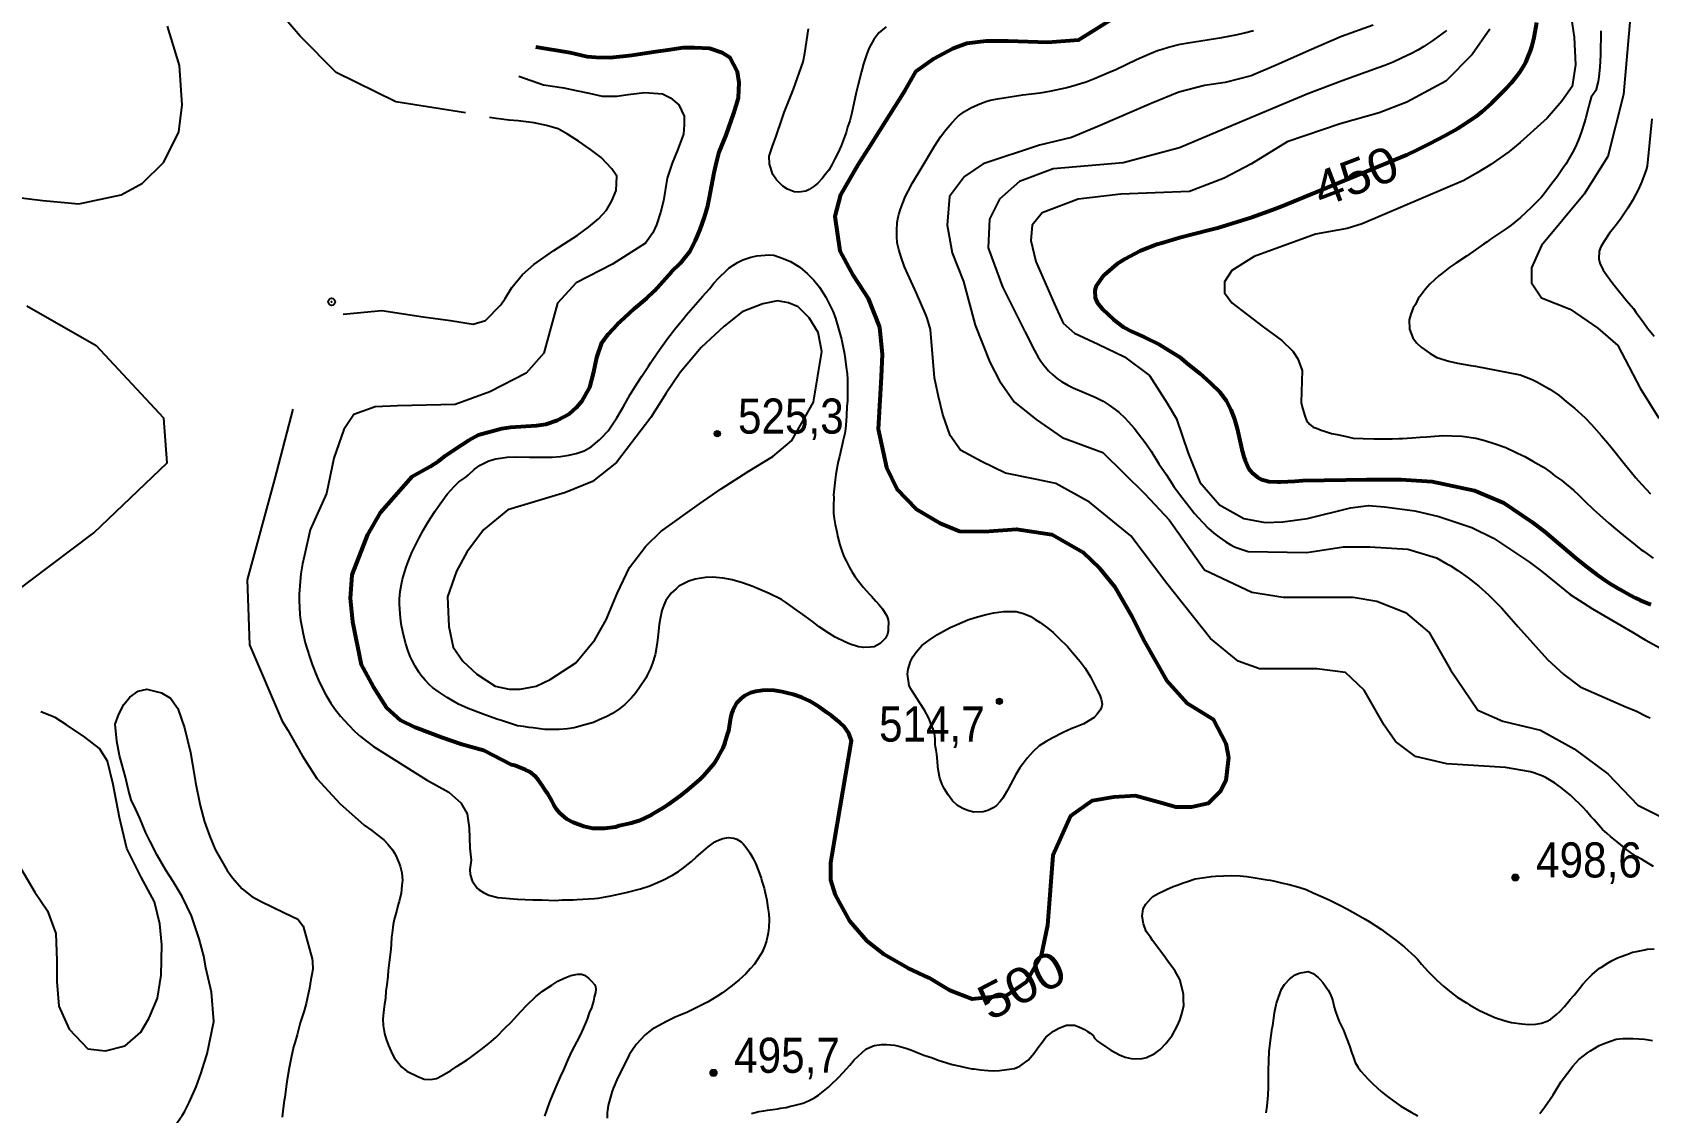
# Model space of a CAD drawing. Header units: metres. Extents: x 552626 to 559174, y 1843804 to 1852371.
# Drawn here: x 556217 to 557000, y 1849707 to 1850230 of the extents above; entities that cross this region are included whole.
import ezdxf
from ezdxf.enums import TextEntityAlignment as Align

# ---------------------------------------------------------------- set-up
doc = ezdxf.new("R2010")
doc.units = ezdxf.units.M
doc.header["$LTSCALE"] = 6.8
doc.header["$PDMODE"] = 32
doc.header["$PDSIZE"] = 3.4
for name, color, linetype, lineweight in [('1', 7, 'Continuous', 25), ('2', 7, 'Continuous', 53), ('5', 7, 'Continuous', 25)]:
    doc.layers.add(name, color=color, linetype=linetype, lineweight=lineweight)
doc.layers.add('4', color=7, linetype='Continuous')

msp = doc.modelspace()

# ---------------------------------------------------------------- hatches: boundary and pattern name
at = {"layer": '5'}
for points in [[(556550.08, 1850036.07, 1), (556547.08, 1850036.07, 1)], [(556686.68, 1849906.45, 1), (556683.68, 1849906.45, 1)], [(556936.53, 1849821.11, 1), (556933.53, 1849821.11, 1)], [(556548.22, 1849726.5, 1), (556545.22, 1849726.5, 1)]]:
    msp.add_hatch(color=256, dxfattribs=at).paths.add_polyline_path(points)

# ---------------------------------------------------------------- linework, layer by layer
at = {"layer": '1'}
for points in [[(557000.03, 1850344.96), (556995.98, 1850328.05), (556993.83, 1850317.36), (556990.92, 1850303.97), (556989.17, 1850293.78), (556988.6, 1850274.67), (556990.62, 1850255.7), (556990.66, 1850237.35), (556987.39, 1850200.33), (556979.75, 1850170.32), (556968.26, 1850152.12), (556947.69, 1850127.26), (556942.86, 1850116.34), (556942.86, 1850109.06), (556947.69, 1850101.78), (556961.6, 1850096.32), (556974.91, 1850087.22), (556984.58, 1850078.73), (556995.47, 1850058.11), (557004.54, 1850043.55)], [(556426.68, 1850191.38), (556392.94, 1850196.72), (556364.04, 1850210.99), (556346.62, 1850228.64), (556327.76, 1850250.68)], [(556961.07, 1850244.17), (556963.53, 1850228.16), (556964.15, 1850214.72), (556962.43, 1850204.23), (556957.46, 1850197.18), (556950.44, 1850188.91), (556937.39, 1850177.12), (556931.87, 1850172.5), (556923.06, 1850166.35), (556916.45, 1850162.37), (556910.06, 1850158.68), (556860.76, 1850137.67), (556853.62, 1850135.48), (556838.24, 1850132.72), (556808.6, 1850121.8), (556797.72, 1850115.13), (556794.09, 1850109.67), (556794.09, 1850104.21), (556797.72, 1850099.36), (556812.84, 1850087.83), (556821.91, 1850081.16), (556827.26, 1850075.98), (556829.74, 1850072.27), (556831.77, 1850066.68), (556831.36, 1850051.15), (556831.95, 1850048.39), (556833.01, 1850044.77), (556833.92, 1850042.41), (556835.3, 1850040.65), (556837.11, 1850039.21), (556838.63, 1850038.66), (556841.02, 1850037.75), (556842.63, 1850037.29), (556846.03, 1850036.22), (556848.66, 1850035.61), (556853.15, 1850034.67), (556856.52, 1850033.96), (556861.38, 1850033.69), (556866.51, 1850033.55), (556870.07, 1850033.51), (556875.36, 1850033.57), (556878.54, 1850033.66), (556880.37, 1850033.68), (556884.89, 1850034.02), (556888.88, 1850034.3), (556892.04, 1850034.57), (556898.1, 1850034.99), (556899.83, 1850035.1), (556904.39, 1850035.07), (556909.26, 1850034.81), (556915.85, 1850033.83), (556920.18, 1850032.69), (556925.29, 1850031.09), (556930.43, 1850029.3), (556935.44, 1850026.96), (556938.15, 1850025.63), (556939.6, 1850024.97), (556943.51, 1850022.68), (556946.04, 1850021.33), (556948.59, 1850019.8), (556952.06, 1850017.37)], [(556208.81, 1850150.53), (556221.95, 1850148.99), (556239.47, 1850147.41), (556259.95, 1850151.67), (556270.21, 1850157.45), (556280.5, 1850167.62), (556287.9, 1850182.19), (556289.44, 1850195.34), (556288.1, 1850214.35), (556282.38, 1850233.39)], [(556630.34, 1850233.16), (556626.85, 1850230.21), (556624.3, 1850226.99), (556622.03, 1850222.9), (556621, 1850219.95), (556619.36, 1850215.2), (556618.41, 1850211.53), (556616.85, 1850205.24), (556615.84, 1850201.29), (556613.78, 1850191.47), (556612.67, 1850187.6), (556611.56, 1850184.55), (556610.95, 1850181.92), (556609.56, 1850178.11), (556608.49, 1850175.53), (556606.9, 1850171.88), (556605.71, 1850169.55), (556604.08, 1850166.26), (556602.54, 1850163.71), (556600.95, 1850161.7), (556599.27, 1850159.59), (556597.24, 1850157.44), (556595.5, 1850155.87), (556593.13, 1850154.32), (556591.39, 1850153.58), (556588.06, 1850153.1), (556585.86, 1850153.22), (556582.61, 1850154.49), (556580.34, 1850155.96), (556577.17, 1850158.97), (556575.5, 1850161.61), (556573.92, 1850166.63), (556573.74, 1850170.53), (556575.29, 1850175.37), (556577.01, 1850180.22), (556579.96, 1850188.68), (556580.99, 1850191.63), (556585.54, 1850202.92), (556586.51, 1850205.59), (556590.14, 1850216.13), (556591.02, 1850220.34), (556592.68, 1850232.12)], [(556966.05, 1849856.74), (556964, 1849858.7), (556961.73, 1849860.99), (556956.91, 1849864.82), (556954.02, 1849866.95), (556949.9, 1849869.4), (556948.36, 1849870.13), (556943.89, 1849871.72), (556942.26, 1849872.35), (556930.17, 1849874.31), (556901.74, 1849876.13), (556886.62, 1849879.77), (556876.95, 1849887.04), (556871.51, 1849894.93), (556861.83, 1849911.91), (556852.76, 1849920.4), (556838.85, 1849922.22), (556823.73, 1849922.22), (556811.03, 1849922.22), (556800.75, 1849925.86), (556787.45, 1849936.78), (556766.28, 1849963.47), (556748.74, 1849986.52), (556728.78, 1850002.89), (556712.46, 1850011.99), (556703.36, 1850013.91), (556688.19, 1850016.95), (556676.52, 1850022.54), (556666.37, 1850028.12), (556661.3, 1850035.23), (556657.75, 1850045.38), (556655.72, 1850054.02), (556653.69, 1850063.15), (556651.84, 1850086.56), (556650.21, 1850091.96), (556649.73, 1850093.28), (556645.07, 1850104.1), (556640.75, 1850113.37), (556639.21, 1850116.92), (556637.57, 1850121.62), (556636.44, 1850125.33), (556635.74, 1850128.48), (556635.45, 1850131.8), (556635.45, 1850134.43), (556635.74, 1850138.38), (556636.16, 1850140.89), (556636.49, 1850142.28), (556637.26, 1850144.82), (556638.18, 1850147.32), (556639.76, 1850151.03), (556640.93, 1850153.44), (556643.15, 1850157.52), (556647.22, 1850164.45), (556653.78, 1850175.32), (556656.66, 1850179.75), (556659.15, 1850183.17), (556662.05, 1850186.68), (556664.49, 1850189.21), (556665.17, 1850189.82), (556665.84, 1850190.4), (556668.3, 1850192.14), (556671.73, 1850194.01), (556675.7, 1850195.82), (556679.03, 1850197.04), (556680.88, 1850197.56), (556684.24, 1850198.22), (556696.53, 1850200.15), (556704.85, 1850201.19), (556709.65, 1850202.01), (556717.17, 1850203.63), (556720.8, 1850204.55), (556724.36, 1850205.62), (556727.1, 1850206.53), (556731.24, 1850208.09), (556738.04, 1850210.93), (556741.48, 1850212.47), (556751.51, 1850217.28), (556757.92, 1850220.11), (556761.68, 1850221.57), (556764.03, 1850222.37), (556767.06, 1850223.27), (556772.77, 1850224.64), (556776.64, 1850225.39), (556792.81, 1850227.96), (556800.45, 1850229.44), (556803.9, 1850230.21), (556808.12, 1850231.29)], [(556866.08, 1850233.93), (556850.75, 1850228.42), (556835.23, 1850221.72), (556820.32, 1850215.1), (556807, 1850209.42), (556794.47, 1850206.14), (556784.5, 1850204.68), (556771.97, 1850201.4), (556758.61, 1850196.03), (556732.87, 1850184.77), (556720.11, 1850179.47), (556704.59, 1850175.78), (556677.37, 1850166.69), (556668.3, 1850160.62), (556661.04, 1850150.92), (556659.83, 1850136.97), (556662.32, 1850123.57), (556664.71, 1850117.49), (556667.76, 1850109.71), (556673.48, 1850088.54), (556680.58, 1850070.77), (556685.15, 1850061.63), (556692.25, 1850051.48), (556702.9, 1850042.85), (556715.59, 1850034.22), (556735.17, 1850026.97), (556755.61, 1850006.89), (556767.35, 1849994.26), (556784.42, 1849970.14), (556807.4, 1849959.22), (556822.52, 1849956.8), (556840.66, 1849956.8), (556856.39, 1849956.8), (556867.88, 1849954.98), (556881.79, 1849949.52), (556893.28, 1849939.81), (556903.56, 1849921.62), (556916.86, 1849902.21), (556928.96, 1849896.75), (556947.1, 1849892.5), (556963.43, 1849883.4), (556979.76, 1849871.27), (556994.27, 1849856.11), (557011.03, 1849847.66)], [(556922.69, 1850231.92), (556914.11, 1850219.72), (556901.32, 1850206.73), (556882.51, 1850196.59), (556869.12, 1850191.51), (556850.23, 1850186.12), (556824.51, 1850177.33), (556807.29, 1850166.75), (556794.06, 1850159.76), (556777.16, 1850153.34), (556743.89, 1850152.13), (556723.33, 1850149.7), (556705.8, 1850143.03), (556700.96, 1850136.97), (556700.35, 1850129.69), (556702.77, 1850119.38), (556711.84, 1850098.75), (556716.08, 1850089.66), (556721.52, 1850084.8), (556733.01, 1850079.34), (556745.71, 1850073.28), (556757.8, 1850064.18), (556766.37, 1850050.83), (556770.97, 1850043.25), (556776.62, 1850026.54), (556782.2, 1850012.65), (556791.7, 1850001.65), (556803.52, 1849995.04), (556813.91, 1849993.02), (556822.48, 1849993.36), (556834.39, 1849994.98), (556855.13, 1850000.19), (556863.88, 1850001.33), (556871.67, 1850000.68), (556886.29, 1849998.76), (556897.93, 1849995.98), (556913.97, 1849990.62), (556924.46, 1849985.52), (556941.89, 1849973.77), (556947.66, 1849969.41), (556961.56, 1849958.15), (556972.39, 1849951.16), (556991.67, 1849940), (556997.9, 1849936.22), (557012.43, 1849928.37)], [(556901.68, 1850231.36), (556895.03, 1850226.47), (556890.68, 1850223.57), (556887.71, 1850221.87), (556884.65, 1850220.26), (556879.83, 1850217.88), (556875.82, 1850216.07), (556871.75, 1850214.42), (556868.54, 1850213.22)], [(556976.32, 1850231.13), (556976.22, 1850219.54), (556976.13, 1850216.51), (556975.9, 1850213.65), (556975.4, 1850208.96), (556975.04, 1850206.59), (556974.03, 1850202.26), (556971.72, 1850199.05), (556970.67, 1850195.46), (556970.36, 1850194.24), (556968.99, 1850188.61), (556968.54, 1850187), (556967.05, 1850182.45), (556966.1, 1850179.61), (556964.32, 1850175.29), (556962.67, 1850172.18), (556959.38, 1850166.6), (556958.45, 1850165.22), (556955.26, 1850160.38), (556952.71, 1850157.17), (556948.98, 1850152.27), (556947.63, 1850150.56), (556942.72, 1850145.62), (556937.43, 1850140.81), (556933.02, 1850137.11), (556930.74, 1850135.48), (556922.95, 1850130.2), (556921.27, 1850128.92), (556919.57, 1850127.81), (556914.5, 1850124.31), (556911.28, 1850122.11), (556906.21, 1850118.61), (556903.33, 1850116.64), (556899.22, 1850113.52), (556897.96, 1850112.55), (556893.59, 1850108.49), (556891.34, 1850105.86), (556889.34, 1850103.35), (556888.01, 1850101.46), (556886.6, 1850098.65), (556885.5, 1850097.06), (556884.31, 1850093.92), (556883.62, 1850091.19), (556883.78, 1850086.64), (556885.35, 1850082.45), (556887.09, 1850080.09), (556889.44, 1850077.89), (556893.71, 1850074.83), (556897.02, 1850073.02), (556902.72, 1850071.11), (556906.93, 1850070.23), (556913.44, 1850069.15), (556915.76, 1850068.78), (556937.33, 1850064.59), (556943.16, 1850062.25), (556945.47, 1850061.24), (556951.73, 1850057.58), (556956.19, 1850054.53), (556959.82, 1850051.48), (556963.56, 1850048.35), (556968.64, 1850043.82), (556971.86, 1850040.45), (556976.77, 1850035.08), (556979.82, 1850031.51), (556981.41, 1850029.59), (556987.71, 1850021.64), (556989.1, 1850019.88), (556993.34, 1850014.71), (556996.08, 1850011.56), (557000.36, 1850006.85)], [(556868.54, 1850213.22), (556851.13, 1850206.96), (556834.53, 1850200.65), (556822.61, 1850195.67), (556801.35, 1850186.7), (556772.32, 1850174.57), (556745.1, 1850167.29), (556711.24, 1850164.26), (556694.91, 1850158.19), (556685.23, 1850149.7), (556680.4, 1850140), (556679.79, 1850126.05), (556686.63, 1850107.16), (556688.22, 1850103.98), (556697.58, 1850085.22), (556702.18, 1850076.32), (556703.99, 1850073.13), (556705.29, 1850071.18), (556706.69, 1850069.31), (556709, 1850066.56), (556711.07, 1850064.49), (556713.36, 1850062.65), (556715.26, 1850061.36), (556718.34, 1850059.57), (556720.92, 1850058.28), (556731.57, 1850053.71), (556735.42, 1850051.78), (556738.39, 1850049.92), (556741.29, 1850047.78), (556743.1, 1850046.29), (556745.89, 1850043.72), (556747.69, 1850041.87), (556750.39, 1850038.8), (556756.15, 1850031.22), (556758.63, 1850027.65), (556762.34, 1850021.49), (556766.08, 1850016.09), (556769.65, 1850010.49), (556772.31, 1850006.83), (556776.84, 1850000.93), (556779.64, 1849997.42), (556783.44, 1849993.19), (556786.43, 1849990.15), (556788.94, 1849987.87), (556791.51, 1849985.87), (556794.73, 1849983.72), (556796.87, 1849982.45), (556799.07, 1849981.31), (556800.33, 1849980.75), (556802.66, 1849979.89), (556805.69, 1849978.94), (556833.95, 1849978.44), (556851.81, 1849981.33), (556864.48, 1849981.33), (556882.91, 1849980.17), (556896.88, 1849975.87), (556901.86, 1849973.07), (556903.42, 1849972.15), (556907.08, 1849969.74), (556912.21, 1849966.32), (556917.26, 1849962.15), (556921.94, 1849957.94), (556925.21, 1849954.85), (556928.23, 1849951.64), (556931.79, 1849947.67), (556936.39, 1849942.54), (556950.51, 1849926.62), (556958.43, 1849919.49), (556966.35, 1849913.41), (556988.86, 1849903.66), (556993.35, 1849901.89), (556998.69, 1849899.13), (557000.24, 1849898.39)], [(556452.46, 1850209.16), (556464.36, 1850205.05), (556474.21, 1850203.59), (556480.23, 1850202.23), (556486.52, 1850200.91), (556492.8, 1850199.59), (556499.89, 1850199.58), (556505.4, 1850200.35), (556513.47, 1850201.28), (556522, 1850200.62), (556525.9, 1850198.75), (556529.98, 1850195.26), (556532.51, 1850189.83), (556532.59, 1850185.61), (556532.15, 1850181.06), (556529.22, 1850173.36), (556526.67, 1850167.07), (556524.36, 1850159.85), (556522.49, 1850148.86), (556521.1, 1850143.12), (556519.06, 1850137.15), (556517.31, 1850133.41), (556513.8, 1850128.37), (556497.77, 1850118.15), (556480.23, 1850109.05), (556471.16, 1850099.35), (556464.51, 1850075.08), (556456.04, 1850065.38), (556438.5, 1850056.28), (556421.57, 1850050.22), (556393.75, 1850049.61), (556382.86, 1850049), (556372.58, 1850045.36), (556367.75, 1850038.09), (556362.91, 1850024.14), (556359.28, 1850007.15), (556351.42, 1849989.56), (556348.64, 1849977.22), (556348.46, 1849976.55), (556347.69, 1849972.97), (556346.93, 1849968.19), (556346.52, 1849964.45), (556346.14, 1849958.27), (556346.1, 1849955.18), (556346.19, 1849952.08), (556346.5, 1849948.29), (556346.82, 1849945.81), (556347.36, 1849942.54), (556348.03, 1849939.11), (556349.08, 1849934.75), (556351.17, 1849928.09), (556352.46, 1849924.3), (556354.2, 1849919.67), (556355.46, 1849916.7), (556357.59, 1849912.25), (556359.02, 1849909.54), (556361.46, 1849905.51), (556363.19, 1849903), (556366.07, 1849899.29), (556367.99, 1849897.08), (556369.96, 1849894.97), (556373.09, 1849891.83), (556375.77, 1849889.39), (556378.63, 1849887.09), (556382.16, 1849884.47), (556407.75, 1849868.37), (556418.56, 1849862.5), (556424.42, 1849857.25), (556427.51, 1849852), (556428.44, 1849845.2), (556428.75, 1849835.32), (556429.36, 1849829.45), (556428.7, 1849824.96), (556428.97, 1849822.62), (556429.88, 1849819.43), (556432.3, 1849815.88), (556433.3, 1849815.08), (556435.37, 1849813.77), (556437.87, 1849812.6), (556442.31, 1849811.37), (556451.8, 1849810.54), (556459.23, 1849810.21), (556463.7, 1849810.27), (556470.13, 1849809.91), (556473.65, 1849810.22), (556478.84, 1849810.36), (556480.48, 1849810.37), (556489.09, 1849810.9), (556490.89, 1849811.11), (556492.67, 1849811.49), (556497.05, 1849812.27), (556502.94, 1849813.49), (556505.08, 1849813.92), (556511.36, 1849815.65), (556515.86, 1849816.99), (556517.42, 1849817.71), (556522.2, 1849819.81), (556526.85, 1849822.17), (556529.75, 1849823.97), (556532.19, 1849825.8), (556536.04, 1849828.8)], [(556367.43, 1850093.89), (556386.18, 1850095.71), (556406.14, 1850092.68), (556419.44, 1850090.86), (556430.33, 1850089.04), (556436.38, 1850090.86), (556443.72, 1850098.39), (556445.83, 1850101.61), (556449.04, 1850106.89), (556454.32, 1850113.22), (556459.77, 1850117.94), (556469.35, 1850124.77), (556476.72, 1850129.43), (556480.78, 1850132.08), (556486.18, 1850136.11), (556491.05, 1850140.07), (556494.92, 1850144.34), (556497.54, 1850148.86), (556499.55, 1850153.87), (556499.86, 1850160.72), (556497.54, 1850164.27), (556492.4, 1850169.82), (556487.18, 1850173.72), (556481.28, 1850177.67), (556475.97, 1850181.16), (556471.44, 1850183.77), (556465.81, 1850185.31), (556459.94, 1850186.54), (556452.19, 1850187.56), (556447.79, 1850187.87), (556441.56, 1850188.66), (556438.22, 1850189.17)], [(557001.14, 1850188.6), (556998.84, 1850165.57), (556998.3, 1850163.86), (556996.22, 1850158.15), (556994.63, 1850154.5), (556991.79, 1850149.06), (556989.48, 1850145.33), (556985.89, 1850139.99), (556983.28, 1850136.49), (556980.65, 1850133.18), (556977.84, 1850129.02), (556976.39, 1850126.58), (556975.64, 1850124.39), (556975.41, 1850120.8), (556975.84, 1850118.66), (556977.51, 1850115.2), (556979.14, 1850112.93), (556982.26, 1850108.81), (556983.45, 1850107.22), (556988.86, 1850100.63), (556992.14, 1850096.71), (556993.35, 1850094.94), (556996.81, 1850090.22), (556998.98, 1850087.19), (557002.26, 1850083.27)], [(556444.02, 1849897.15), (556441.84, 1849897.81), (556435.17, 1849900.14), (556427.9, 1849902.95), (556423.28, 1849905.07), (556420.49, 1849906.6), (556417.74, 1849908.26), (556413.33, 1849911.12), (556410.6, 1849913.16), (556409.24, 1849914.36), (556407.05, 1849916.66), (556405.08, 1849919.15), (556404.03, 1849920.63), (556402.21, 1849923.49), (556400.59, 1849926.49), (556399.82, 1849928.16), (556398.65, 1849931.21), (556397.69, 1849934.31), (556396.44, 1849939.25), (556395.53, 1849944.03), (556395.13, 1849946.86), (556394.77, 1849951), (556394.7, 1849953.55), (556394.75, 1849955.99), (556395.05, 1849959.6), (556395.64, 1849963.2), (556396.2, 1849965.63), (556397.07, 1849968.78), (556398.07, 1849971.93), (556398.97, 1849974.43), (556400.64, 1849978.44), (556404.14, 1849985.68), (556406.23, 1849989.55), (556408.53, 1849993.38), (556411.84, 1849998.43), (556414.37, 1850002.1), (556417.83, 1850006.69), (556421.35, 1850010.69), (556423.41, 1850012.81), (556426.86, 1850015.04), (556428.1, 1850016.18), (556431.07, 1850018.9), (556433.69, 1850020.75), (556437.91, 1850022.97), (556441.27, 1850023.9), (556446.75, 1850024.62), (556450.92, 1850024.92), (556457.6, 1850024.68), (556462.17, 1850024.66), (556468.64, 1850024.76), (556472.62, 1850025.04), (556476.75, 1850025.69), (556480.31, 1850026.47), (556484.17, 1850027.82), (556487.5, 1850029.76), (556491.6, 1850033.06), (556492.5, 1850033.98), (556495.67, 1850037.36), (556497.3, 1850039.83), (556499.95, 1850043.78), (556503.07, 1850049.16), (556505.34, 1850053.25), (556506.42, 1850055.02), (556509.66, 1850060.14), (556511.97, 1850063.87), (556515.24, 1850068.81), (556516.41, 1850070.5), (556519.76, 1850075.53), (556524.64, 1850082.3), (556525.76, 1850083.71), (556527.81, 1850086.5), (556532.53, 1850092.24), (556533.49, 1850093.45), (556535.74, 1850096.08), (556539.13, 1850099.94), (556541.39, 1850102.57), (556544.8, 1850106.25), (556546.95, 1850108.96), (556549.38, 1850111.61), (556553.16, 1850115.33), (556554.31, 1850116.37), (556558.31, 1850118.93), (556560.99, 1850120.24), (556564.77, 1850121.5), (556567.79, 1850122.21), (556573.76, 1850122.71), (556575.88, 1850122.5), (556580.53, 1850120.93), (556584.08, 1850119.43), (556588.6, 1850116.66), (556592.25, 1850113.43), (556595.25, 1850110.39), (556598, 1850107.06), (556601.13, 1850102.13), (556601.95, 1850100.49), (556604.46, 1850095.39), (556605.75, 1850092.07), (556607.72, 1850085.27), (556608.65, 1850081.91), (556609.3, 1850078.61), (556610.01, 1850075.58)], [(556214.31, 1850097.91), (556247.79, 1850078.7)], [(555848.68, 1849757.16), (555894.88, 1849781.05), (555945.8, 1849799.58), (555972.03, 1849810.39), (556001.35, 1849819.66), (556052.27, 1849847.46), (556076.96, 1849865.99), (556107.83, 1849887.61), (556141.77, 1849909.23), (556177.27, 1849935.49), (556215.84, 1849964.83), (556246.71, 1849987.99), (556282.2, 1850021.97), (556280.65, 1850043.59), (556247.79, 1850078.7)], [(556610.01, 1850075.58), (556610.49, 1850072.26), (556611.04, 1850068.22), (556611.5, 1850065.08), (556611.63, 1850062.35), (556611.66, 1850058.07), (556611.55, 1850055.04), (556611.54, 1850051.94), (556611.31, 1850049.17), (556611.17, 1850044.87), (556610.94, 1850042.1), (556610.63, 1850038.42), (556610.26, 1850036.09), (556609.41, 1850032.35), (556609.06, 1850030.66), (556607.7, 1850025.03), (556607.06, 1850022.58), (556606.53, 1850020.06), (556605.97, 1850016.25), (556605.62, 1850013.75), (556604.9, 1850006.46), (556604.95, 1850005.27), (556604.78, 1850001.15), (556604.8, 1850000.15), (556604.85, 1849997.32), (556605.12, 1849994.98), (556605.63, 1849992.12), (556606.41, 1849988.56), (556606.98, 1849985.98), (556607.95, 1849982.26), (556608.68, 1849979.88), (556609.88, 1849976.64), (556610.95, 1849974.48), (556612.6, 1849971.2), (556613.85, 1849969.06), (556615.4, 1849966.68), (556616.91, 1849964.67), (556619.36, 1849961.57), (556622.18, 1849958.52), (556623.22, 1849957.36), (556625.34, 1849954.86), (556626.9, 1849953.13), (556628.49, 1849951.21), (556629.92, 1849949.09), (556630.61, 1849947.89), (556631.3, 1849945.87), (556631.46, 1849944.43), (556631.37, 1849942.05), (556631.28, 1849940.49), (556631, 1849938.9), (556630.03, 1849937.06), (556627.49, 1849934.49), (556624.58, 1849932.87), (556622.77, 1849932.67), (556619.51, 1849932.47), (556617.01, 1849932.83), (556612.94, 1849934.09), (556610.25, 1849935.24), (556605.69, 1849937.55), (556602.56, 1849939.38), (556597.83, 1849942.49), (556594.61, 1849945.04), (556591.12, 1849947.65), (556586.14, 1849951.28), (556581.66, 1849954.5), (556579.59, 1849955.82), (556573.7, 1849958.7), (556565.73, 1849962.08), (556560.78, 1849963.88), (556555.69, 1849965.3), (556551.4, 1849966.09), (556546.23, 1849966.59), (556542.79, 1849966.38), (556537.86, 1849965.54), (556534.86, 1849964.65), (556529.95, 1849962.16), (556528.63, 1849960.92), (556526.31, 1849958.83), (556523.7, 1849955.33), (556522.61, 1849952.93), (556521.72, 1849950.36), (556520.89, 1849946.43), (556520.48, 1849943.65), (556519.92, 1849939.02), (556519.63, 1849935.97), (556519.02, 1849931.71), (556518.43, 1849928.9), (556517.25, 1849924.93), (556516.17, 1849922.34), (556514.54, 1849919.05), (556513.89, 1849917.61), (556511.16, 1849913.55), (556509.05, 1849910.48), (556506.95, 1849908.05), (556503.76, 1849904.86), (556501.43, 1849902.94), (556497.77, 1849900.61), (556495.11, 1849899.12), (556491.29, 1849897.4), (556488.69, 1849896.19), (556484.45, 1849894.97)], [(556342.97, 1850048.01), (556334.18, 1850013.84), (556320.87, 1849965.31), (556322.08, 1849933.77), (556337.81, 1849896.77), (556340.61, 1849892.5), (556347.56, 1849880.11), (556354.66, 1849868.99), (556365.77, 1849856.94), (556377.65, 1849846.49), (556381.32, 1849843.91), (556383.73, 1849841.99), (556387.15, 1849839.28), (556389.02, 1849837.3), (556391.25, 1849834.55), (556392.38, 1849832.67), (556393.43, 1849830.69), (556394.58, 1849827.81), (556394.98, 1849826.67), (556395.82, 1849823.39), (556396.13, 1849819.87), (556395.88, 1849817.28), (556395.49, 1849813.5), (556394.49, 1849809.55), (556394.11, 1849808.05), (556393.34, 1849805.22), (556392.12, 1849800.79), (556391.58, 1849798.26), (556391.14, 1849794.2), (556390.83, 1849792.15), (556390.58, 1849788.75), (556390.49, 1849786.36), (556390.13, 1849783.86), (556389.67, 1849779.97), (556389.2, 1849776.09), (556388.97, 1849773.32), (556388.55, 1849769.07), (556388.14, 1849766.29), (556387.85, 1849762.42), (556387.42, 1849759.82), (556387.09, 1849757.13), (556386.6, 1849752.61), (556386.7, 1849749.42), (556387.41, 1849745.58), (556388.18, 1849742.84), (556389.35, 1849739.78), (556391.23, 1849735.34), (556392.34, 1849733.64), (556395.66, 1849729.37), (556398.27, 1849727.3), (556403.59, 1849724.71), (556406.56, 1849723.5), (556409.68, 1849723.31), (556412.54, 1849723.82), (556415.4, 1849725.16), (556419.5, 1849727.63), (556422.63, 1849729.73), (556427.39, 1849732.83), (556429.09, 1849733.94), (556434.3, 1849737.82), (556437.89, 1849740.7), (556441.39, 1849743.66), (556445.96, 1849748.38), (556448.59, 1849750.87), (556453.46, 1849756.18), (556456.39, 1849759.25), (556460.58, 1849763.29), (556463.91, 1849766.05), (556468.41, 1849769.03), (556471.31, 1849770.82), (556474.43, 1849772.27), (556477.64, 1849773.65), (556480.95, 1849774.3), (556482.77, 1849774.33), (556484.29, 1849773.77), (556486.28, 1849772.36), (556487.63, 1849770.96), (556489.1, 1849769.3), (556489.66, 1849768.36), (556489.75, 1849766.82), (556489.63, 1849765.44), (556488.98, 1849763.17), (556488.56, 1849761.21), (556487.58, 1849757.9), (556486.48, 1849755.5), (556485.55, 1849752.47), (556483.61, 1849747.96), (556482.24, 1849744.79), (556480.59, 1849741.68), (556478.04, 1849736.82), (556476.35, 1849733.25), (556474.13, 1849727.97), (556472.52, 1849724.5), (556470.33, 1849719.69), (556469.04, 1849716.62), (556467.75, 1849713.55), (556467.2, 1849712.03), (556464.84, 1849705.55)], [(556952.06, 1850017.37), (556954.17, 1850015.69), (556957.44, 1850013.42), (556959.65, 1850011.67), (556963.19, 1850008.69), (556965.74, 1850006.34), (556968.43, 1850003.55), (556972.83, 1849999.4), (556975.68, 1849996.81), (556980.27, 1849992.68), (556983.5, 1849989.94), (556988.14, 1849986.1), (556991.25, 1849983.63), (556995.69, 1849979.94), (556996.98, 1849979.08), (557001.74, 1849975.79)], [(556277.35, 1849831.84), (556273.78, 1849838.85), (556271.88, 1849842.7), (556268.88, 1849849.78), (556267.08, 1849854.09), (556264.8, 1849858.77), (556263.53, 1849863.43), (556261.95, 1849869.65), (556260.39, 1849875.58), (556259.13, 1849880.24), (556257.76, 1849887.07), (556257.09, 1849895.43), (556258.74, 1849900.13), (556261.24, 1849904.93), (556264.04, 1849908.45), (556268.21, 1849911.4), (556272.33, 1849912.31), (556279.52, 1849910.52), (556283.74, 1849907.95), (556287.37, 1849902.98), (556290.63, 1849893.61), (556293.45, 1849881.71), (556294.4, 1849875.99), (556295.99, 1849867.16), (556298.14, 1849856.05), (556300.21, 1849848.14), (556302.92, 1849841.03), (556305.4, 1849834.62), (556311.22, 1849824.52), (556313.82, 1849820.89), (556318.5, 1849815.61), (556323.14, 1849811.92), (556328.1, 1849809.29), (556333.03, 1849806.94), (556339.04, 1849804), (556345.5, 1849800.95), (556348.07, 1849797.61), (556352.34, 1849781.73), (556352.51, 1849780.25), (556352.65, 1849776.7), (556352.3, 1849774.19), (556351.76, 1849771.66), (556351.06, 1849767.46), (556350.46, 1849764.65), (556349.44, 1849760.05), (556348.47, 1849756.56), (556346.66, 1849750.77), (556345.06, 1849744.83), (556343.95, 1849740.95), (556343.44, 1849739.07), (556342.31, 1849733.72), (556341.31, 1849728.95), (556340.3, 1849723.34), (556339.79, 1849719.81), (556339.11, 1849714.61), (556338.84, 1849713.03), (556338.43, 1849709.41), (556337.92, 1849705.06)], [(556201.59, 1849841.87), (556218.17, 1849814.05), (556224.21, 1849805), (556228.23, 1849793.93), (556228.73, 1849780.85), (556228.73, 1849770.78), (556229.74, 1849758.71), (556234.76, 1849747.64), (556243.81, 1849738.08), (556252.36, 1849737.08), (556261.91, 1849739.59), (556269.46, 1849746.13), (556273.48, 1849753.18), (556277.5, 1849762.73), (556279.3, 1849773.84), (556279.61, 1849788.47), (556278.6, 1849798.64), (556276, 1849809.25), (556269.55, 1849821.26), (556262.72, 1849835.22), (556259.16, 1849850.18), (556256.1, 1849866.11), (556253.26, 1849877.45), (556249.35, 1849883.56), (556242.3, 1849888.99), (556233.43, 1849894.97), (556228, 1849898.59), (556221.01, 1849901.33)], [(556484.45, 1849894.97), (556480.47, 1849893.88), (556479.23, 1849893.55), (556476.09, 1849893.1), (556472.03, 1849892.72), (556469.56, 1849892.71), (556466.18, 1849892.78), (556465.08, 1849892.84), (556462.77, 1849893.03), (556459.33, 1849893.64), (556457.48, 1849893.79), (556454.7, 1849894.2), (556453.22, 1849894.4), (556451.83, 1849894.51), (556444.02, 1849897.15)], [(557001.93, 1849826.45), (556999.48, 1849827.91), (556996.05, 1849829.98), (556993.7, 1849831.35), (556990.75, 1849833.2), (556989.04, 1849834.56), (556986.83, 1849836.31), (556984.32, 1849838.3), (556981.01, 1849840.93), (556979.38, 1849842.39), (556977.23, 1849844.43), (556975.24, 1849846.66), (556973.15, 1849848.98), (556971.58, 1849850.71), (556969.47, 1849853.21), (556968, 1849854.87), (556966.05, 1849856.74)], [(556536.04, 1849828.8), (556538.36, 1849830.89), (556541.83, 1849834.02), (556544.17, 1849835.93), (556547.36, 1849838.31), (556548.4, 1849838.79), (556551.28, 1849839.95), (556554.04, 1849840.54), (556556.55, 1849840.18), (556558.07, 1849839.63), (556560.14, 1849838.32), (556561.06, 1849837.42), (556562.11, 1849836.26), (556563.74, 1849833.98), (556564.3, 1849833.04), (556565.9, 1849830.31), (556567.06, 1849828.07), (556568.58, 1849824.41), (556569.74, 1849820.71), (556570.16, 1849819.39), (556571.19, 1849815.95), (556571.82, 1849813.65), (556572.6, 1849810.08), (556572.91, 1849807.38), (556573.54, 1849803.44), (556573.67, 1849800.72), (556573.47, 1849796.95), (556573.14, 1849794.27), (556572.39, 1849790.44), (556571.58, 1849787.97), (556570.29, 1849784.9), (556569.43, 1849783.62), (556566.66, 1849779.1), (556564.55, 1849776.85), (556562.35, 1849774.5), (556559.22, 1849771.59), (556555.81, 1849768.73), (556551.09, 1849765.27), (556548.3, 1849763.4), (556544.2, 1849760.92), (556541.26, 1849759.48), (556537.05, 1849757.27), (556534.19, 1849755.93), (556529.75, 1849754.06), (556528.17, 1849753.51), (556523.59, 1849751.25), (556516.81, 1849747.46), (556513.64, 1849744.91), (556509.25, 1849740.2), (556507.22, 1849737.23), (556505.91, 1849735.16), (556503.6, 1849730.61), (556501.95, 1849727.5), (556499.98, 1849723.17), (556498.2, 1849718.86), (556497.7, 1849717.61), (556496.63, 1849714.2), (556495.76, 1849710.64), (556495.39, 1849708.31), (556495.23, 1849707.29), (556495.28, 1849704.47)], [(556206.75, 1849673.55), (556252.16, 1849675.11), (556264.2, 1849678.77), (556275.71, 1849688.72), (556283.84, 1849698.3), (556285.99, 1849701.01), (556289.47, 1849705.8), (556290.54, 1849707.57), (556292.85, 1849712.14), (556296.2, 1849719.65), (556298.7, 1849726.52), (556300.09, 1849731.16), (556301.5, 1849735.62), (556304.78, 1849751.31), (556303.58, 1849765.58), (556300.92, 1849777.35), (556299.97, 1849783.07), (556297.71, 1849791.39), (556293.96, 1849802.46), (556289.39, 1849811.83), (556285.06, 1849819.19), (556281.52, 1849824.6), (556277.35, 1849831.84)], [(556597.58, 1849715.75), (556602.35, 1849719.5), (556603.58, 1849720.64), (556607.2, 1849724.16), (556609.47, 1849726.61), (556612.8, 1849730.19), (556614.88, 1849732.8), (556620.48, 1849738.01), (556623.7, 1849739.38), (556624.76, 1849739.68), (556628.09, 1849740.16), (556630.45, 1849740.25), (556634.31, 1849739.96), (556636.48, 1849739.39), (556639.79, 1849738.4), (556642.25, 1849737.59), (556646.08, 1849736.02), (556648.65, 1849735.13), (556652.74, 1849733.68), (556655.51, 1849732.63), (556659.68, 1849731.28), (556662.32, 1849730.49), (556666.15, 1849729.74), (556667.38, 1849729.43), (556671.86, 1849728.48), (556672.97, 1849728.43), (556676.03, 1849727.96), (556679.72, 1849727.65), (556682.38, 1849727.5), (556685.2, 1849727.55), (556691.13, 1849728.41), (556692.47, 1849728.66), (556694.99, 1849729.77), (556699.12, 1849732.71), (556700.98, 1849734.84), (556701.86, 1849735.94), (556704.21, 1849739.32), (556705.96, 1849741.52), (556707.71, 1849743.73), (556711.31, 1849746.61), (556713.87, 1849748.18), (556717.73, 1849749.54), (556721.47, 1849749.51), (556722.79, 1849749.12), (556725.1, 1849748.1), (556726.37, 1849747.43), (556727.75, 1849746.49), (556729.04, 1849745.63), (556730.62, 1849744.54), (556731.21, 1849743.22), (556732.74, 1849741.84), (556734.12, 1849740.91), (556736.71, 1849739.01), (556739.08, 1849737.46), (556743.26, 1849735.29), (556746.12, 1849734.16), (556749.03, 1849733.49), (556753.62, 1849733.29), (556756.38, 1849733.88), (556760.36, 1849735.8), (556762.95, 1849737.83), (556765.72, 1849740.7), (556768.83, 1849744.62), (556771.24, 1849749.09), (556772.55, 1849751.98), (556773.56, 1849755.11), (556774.47, 1849759.14), (556774.34, 1849761.86), (556774.23, 1849764.4), (556774.04, 1849766.03), (556772.48, 1849771.69), (556770.28, 1849775.72), (556769.42, 1849776.9), (556766.28, 1849781.2), (556765.19, 1849782.71), (556759.27, 1849790.52), (556758.27, 1849792.14), (556756.29, 1849795.02), (556754.96, 1849798.7), (556754.26, 1849802.36), (556754.77, 1849805.89), (556756.07, 1849808.13), (556758.64, 1849811.17), (556759.38, 1849811.89), (556762.29, 1849813.5), (556765.15, 1849814.84), (556766.11, 1849815.22), (556769.23, 1849816.67), (556771.25, 1849817.36), (556774.57, 1849818.65), (556775.81, 1849818.98), (556780.03, 1849820.38), (556787.84, 1849821.55), (556789.82, 1849821.77), (556797.55, 1849822.02), (556801.67, 1849821.86), (556805, 1849821.51), (556808.07, 1849821.04), (556814.76, 1849819.98), (556816.24, 1849819.79), (556817.82, 1849819.51)], [(556817.82, 1849819.51), (556822.33, 1849818.39), (556825.52, 1849817.66), (556830.23, 1849816.38), (556833.64, 1849815.31), (556837.11, 1849813.7), (556841.92, 1849811.51), (556845.09, 1849810.14), (556850.03, 1849807.7), (556853.72, 1849805.75), (556858.9, 1849802.78), (556862.31, 1849800.89), (556864.18, 1849799.74), (556870.1, 1849795.85), (556871.58, 1849794.84), (556875.38, 1849791.99), (556877.77, 1849790.26), (556881.38, 1849787.39), (556886.29, 1849782.84), (556887.53, 1849781.52), (556889.62, 1849779.2), (556892.78, 1849775.55), (556894.93, 1849773.52), (556897, 1849771.38), (556900.36, 1849768.39), (556903.99, 1849765.34), (556906.88, 1849763.21), (556911.32, 1849760.34), (556912.79, 1849759.5), (556917.58, 1849756.68), (556921.53, 1849754.85), (556925.08, 1849753.34), (556930.02, 1849751.72), (556933.12, 1849750.89), (556938.13, 1849750.18), (556941.54, 1849749.94), (556944.72, 1849750.03), (556947.58, 1849750.54), (556950.38, 1849751.59), (556952.1, 1849752.52), (556954.96, 1849754.67), (556956.67, 1849756.42), (556958.79, 1849758.67), (556961.6, 1849762.01), (556963.45, 1849764.14), (556966.01, 1849767.35), (556967.68, 1849769.46), (556969.95, 1849771.91), (556972.17, 1849774.08), (556975.74, 1849777.14), (556976.68, 1849777.7), (556979.92, 1849779.72), (556981.83, 1849780.85), (556984.51, 1849782.16), (556986.25, 1849782.91), (556988.53, 1849783.72), (556990.19, 1849784.36), (556991.77, 1849784.91), (556993.73, 1849785.32), (556997.75, 1849786.05), (556998.81, 1849786.36), (557002.26, 1849786.57)], [(556814.33, 1849707.15), (556814.78, 1849710.4), (556815.26, 1849715.75), (556815.47, 1849719.51), (556815.51, 1849725.54), (556815.54, 1849727.64), (556815.85, 1849736.9), (556816.56, 1849743.37), (556817.21, 1849748.09), (556817.5, 1849749.5), (556818.44, 1849755.63), (556818.72, 1849757.21), (556819.37, 1849760.3), (556820.24, 1849763.05), (556821.71, 1849766.96), (556823.18, 1849769.22), (556825.77, 1849772.08), (556828.39, 1849773.93), (556830.39, 1849774.8), (556834.67, 1849775.65), (556837.16, 1849774.66), (556837.98, 1849773.84), (556839.49, 1849772.65), (556840.31, 1849771.83), (556841.78, 1849770.17), (556842.87, 1849768.66), (556844.4, 1849766.46), (556845.2, 1849765), (556846.09, 1849762.82), (556846.54, 1849761.32), (556847.25, 1849758.3), (556847.86, 1849756.18), (556848.67, 1849753.9), (556849.7, 1849751.28), (556851.72, 1849747.22), (556853.17, 1849743.28), (556854.61, 1849739.52), (556855.74, 1849736), (556856.23, 1849734.96), (556857.44, 1849731.54), (556858.69, 1849729.4), (556860.12, 1849727.29), (556863.66, 1849723.49), (556865.93, 1849721.2), (556870.01, 1849717.47), (556873.02, 1849715.08), (556876.11, 1849712.78), (556879.59, 1849710.35), (556884.58, 1849707.37), (556887.79, 1849705.64)], [(556946.81, 1849706.76), (556949.26, 1849710.05), (556953.24, 1849715.89), (556954.34, 1849717.48), (556957.16, 1849722.27), (556960.17, 1849726.27), (556962.88, 1849729.68), (556965.8, 1849732.94), (556969.89, 1849736.24), (556971.33, 1849737.22), (556975.6, 1849739.72), (556978.82, 1849741.1), (556983.74, 1849742.76), (556986.99, 1849743.13), (556992.09, 1849743.17), (556997.52, 1849742.79), (557001.43, 1849742.14)], [(556565.11, 1849706.82), (556566.97, 1849707.31), (556568.75, 1849707.7), (556571.17, 1849708.07), (556572.95, 1849708.46), (556575.47, 1849708.74), (556577.81, 1849709.01), (556579.23, 1849709.36), (556581.84, 1849709.75), (556584.06, 1849710.28), (556585.66, 1849710.64), (556588.14, 1849711.29), (556590.08, 1849711.88), (556593.04, 1849713.13), (556595.28, 1849714.3), (556597.58, 1849715.75)]]:
    msp.add_lwpolyline(points, dxfattribs=at)
for points in [[(556563.58, 1850017.71), (556575.48, 1850025.07), (556584.59, 1850032.72), (556595.2, 1850051.29), (556599.24, 1850075.92), (556597.33, 1850085.01), (556593.02, 1850092.19), (556587.76, 1850097.46), (556582.98, 1850099.37), (556577.72, 1850100.33), (556570.54, 1850098.89), (556560.53, 1850095.08), (556551.96, 1850088.11), (556540.7, 1850077.75), (556530.57, 1850065.68), (556523.73, 1850055.68), (556516.33, 1850043.93), (556499.79, 1850022.06), (556488.09, 1850012.88), (556475.04, 1850007.54), (556447.13, 1849999.11), (556435.33, 1849989.46), (556427.35, 1849978.71), (556422.26, 1849969.52), (556417.86, 1849957.04), (556418.54, 1849942.61), (556420.64, 1849932.66), (556425.34, 1849925.86), (556432.15, 1849919.58), (556441.04, 1849913.82), (556447.84, 1849912.25), (556453.07, 1849912.25), (556460.92, 1849913.82), (556467.72, 1849916.96), (556480.06, 1849925.01), (556489.22, 1849936.2), (556494.71, 1849945.9), (556500.16, 1849958.66), (556506.08, 1849971.32), (556513.96, 1849981.59), (556521.28, 1849988.73), (556539.88, 1850002.01), (556550.44, 1850009.41)], [(556653.98, 1849886.6), (556653.98, 1849888.24), (556653.67, 1849890.95), (556653.44, 1849892.11), (556652.03, 1849895.69), (556651, 1849898.31), (556648.92, 1849902.08), (556646.48, 1849905.82), (556644.25, 1849909.4), (556642.8, 1849911.69), (556641.53, 1849914.01), (556641.08, 1849916.33), (556640.71, 1849919.58), (556641.06, 1849922.08), (556642.18, 1849925.77), (556643.3, 1849928), (556644.87, 1849930.18), (556647.68, 1849933.52), (556651.14, 1849936.01), (556655.11, 1849938.75), (556658.03, 1849940.37), (556661.29, 1849942.2), (556664.77, 1849943.69), (556669.91, 1849945.84), (556673.43, 1849946.97), (556678.83, 1849948.41), (556682.47, 1849949.29), (556687.23, 1849949.92), (556688.78, 1849950.01), (556693.26, 1849949.89), (556696.83, 1849949.02), (556700.38, 1849947.51), (556702.55, 1849946.12), (556704.92, 1849944.56), (556708.61, 1849941.79), (556711.12, 1849939.8), (556713.79, 1849937.19), (556718.12, 1849932.94), (556720.63, 1849930.12), (556724.23, 1849925.79), (556726.71, 1849922.51), (556729.2, 1849918.24), (556730.72, 1849915.4), (556732.71, 1849911.52), (556733.78, 1849909.36), (556734.45, 1849907.52), (556734.92, 1849905.02), (556734.54, 1849903.52), (556733.97, 1849902.17), (556732.4, 1849899.99), (556731, 1849898.64), (556728.2, 1849896.77), (556726.06, 1849895.52), (556721.96, 1849893.86), (556720.3, 1849893.21), (556715.97, 1849891.25), (556710.79, 1849888.65), (556707.87, 1849887.04), (556704.47, 1849884.82), (556701.5, 1849882.11), (556698.67, 1849878.95), (556696.6, 1849876.34), (556695.02, 1849874.16), (556693.11, 1849870.92), (556691.84, 1849868.5), (556689.19, 1849863.72), (556688.68, 1849862.66), (556686.84, 1849859.53), (556685.57, 1849857.92), (556683.69, 1849855.97), (556682.18, 1849854.88), (556679.5, 1849853.57), (556677.38, 1849852.96), (556672.75, 1849852.71), (556670.39, 1849853.44), (556668.58, 1849854.05), (556667.52, 1849854.57), (556664.89, 1849856), (556662.44, 1849858.28), (556660.28, 1849861.13), (556658.47, 1849864.21), (556657.52, 1849866.11), (556656.25, 1849869.25), (556655.6, 1849872.55), (556655.43, 1849874.81), (556655.14, 1849877.33), (556654.82, 1849880.86), (556654.52, 1849882.74), (556654.23, 1849884.44), (556654.11, 1849885.52)]]:
    msp.add_lwpolyline(points, close=True, dxfattribs=at)
msp.add_point((556361.83, 1850099.92), dxfattribs=at)
at = {"layer": '2'}
for points in [[(556751.69, 1850244.23), (556723.44, 1850226.7), (556708.69, 1850225.47), (556689.4, 1850226.14), (556678.83, 1850226.14), (556669.32, 1850225.08), (556662.45, 1850222.44), (556653.47, 1850217.68), (556644.49, 1850211.34), (556639.3, 1850202.29), (556622.55, 1850175.64), (556616.55, 1850166.34), (556608.25, 1850151.72), (556605.45, 1850141.26), (556607.98, 1850124.65), (556614.42, 1850112.64), (556621.54, 1850101.48), (556627.12, 1850087.68), (556628.32, 1850074.61), (556627.89, 1850063.65), (556626.5, 1850038.3), (556630.48, 1850019.71), (556635.5, 1850009.38), (556645.08, 1849999.57), (556656.46, 1849992.74), (556665.81, 1849988.9), (556677.98, 1849988.61), (556693.52, 1849989.78), (556710.55, 1849987.28), (556725.51, 1849978.7), (556733.8, 1849970.75), (556740.94, 1849962.04), (556749.22, 1849947.48), (556755.36, 1849935.43), (556766.12, 1849916.7), (556776, 1849905.55), (556788.68, 1849897.72), (556794.85, 1849885.99), (556796.09, 1849879.19), (556794.85, 1849868.07), (556792.38, 1849863.13), (556786.21, 1849856.95), (556778.18, 1849855.1), (556770.78, 1849855.1), (556762.13, 1849857.57), (556751.02, 1849860.66), (556740.52, 1849860.04), (556730.03, 1849858.18), (556719.53, 1849850.77), (556711.06, 1849831.73), (556708.48, 1849797.94), (556705.4, 1849783.3), (556698.14, 1849770.33), (556688.72, 1849764.03), (556672.05, 1849762.11), (556661.11, 1849766.39), (556651.04, 1849772.45), (556640.98, 1849777.13), (556629.41, 1849783.78), (556621.08, 1849790.26), (556612.76, 1849799.98), (556605.82, 1849812.48), (556603.5, 1849819.89), (556603.5, 1849828.22), (556605.35, 1849838.87), (556613.57, 1849887.25), (556613.26, 1849888.31), (556612.76, 1849889.53), (556612.31, 1849891.03), (556611.45, 1849892.21), (556610.88, 1849893.15)], [(556945.21, 1850235.15), (556943.93, 1850227.86), (556942.96, 1850223.84), (556942.16, 1850221.44), (556940.78, 1850217.96), (556939.83, 1850215.85), (556938.78, 1850213.82), (556936.87, 1850210.81), (556935.45, 1850208.9), (556932.92, 1850205.86), (556930.65, 1850203.35), (556928.3, 1850200.92), (556923.42, 1850196.16), (556918.74, 1850191.95), (556915.95, 1850189.71), (556911.03, 1850186.22), (556906.9, 1850183.66), (556900.9, 1850180.27), (556893.49, 1850176.4), (556887.98, 1850173.63), (556882.21, 1850170.91), (556821.84, 1850146.14), (556817.3, 1850144.34), (556807.4, 1850140.74), (556790.84, 1850135.55), (556786.94, 1850134.56), (556772.39, 1850130.88), (556763.83, 1850128.34), (556761.45, 1850127.61), (556753.15, 1850124.38), (556745.84, 1850120.53), (556742.1, 1850118.09), (556736.03, 1850112.92), (556734.81, 1850111.6), (556732.06, 1850107.72), (556731.33, 1850105.36), (556731.47, 1850101.81), (556732.53, 1850099.65), (556735.21, 1850096.22), (556737.66, 1850093.94), (556740.42, 1850091.43), (556745.31, 1850087.7), (556749.21, 1850085.6), (556755.47, 1850082.75), (556762.63, 1850079.2), (556767.42, 1850076.37), (556772.34, 1850073.28), (556776.78, 1850069.6), (556782.1, 1850065.37), (556787.41, 1850060.5), (556791.83, 1850056.17), (556794.95, 1850052.06), (556797.19, 1850047.66), (556798.99, 1850043.12), (556800.33, 1850038.62), (556802.51, 1850028.38), (556803.6, 1850024.4), (556804.13, 1850023), (556805.94, 1850019.1), (556807.43, 1850017.26), (556810.16, 1850014.93), (556812.11, 1850013.87), (556815.6, 1850012.9), (556819.83, 1850012.66), (556821.47, 1850012.67), (556828.28, 1850012.99), (556832.16, 1850013.35), (556863.27, 1850013.89), (556879.46, 1850013.89), (556894.66, 1850012.91), (556915.27, 1850008.49), (556929.49, 1850002.6), (556942.97, 1849993.43), (556949.02, 1849988.79), (556963.93, 1849976.06), (556968.92, 1849972.07), (556974.3, 1849967.97), (556978.18, 1849965.26), (556981.05, 1849963.4), (556985.76, 1849960.56), (556990.55, 1849957.86), (556992.96, 1849956.62), (556995.46, 1849955.48), (557000.63, 1849953.27)], [(556518.22, 1850105.29), (556526.44, 1850114.41), (556530.74, 1850118.59), (556535.26, 1850124.29), (556538.06, 1850129.65), (556540.31, 1850134.96), (556542.35, 1850140.92), (556544.04, 1850146.43), (556544.8, 1850150.47), (556545.71, 1850155.62), (556547.12, 1850162.33), (556548.18, 1850167.36), (556549.51, 1850172.42), (556552.8, 1850180.57), (556556.62, 1850191.23), (556558.9, 1850198.72), (556559.14, 1850206.11), (556558.4, 1850211.35), (556554.76, 1850218.15), (556550.95, 1850220.44), (556544.84, 1850222.6), (556537.56, 1850223), (556532.12, 1850222.92), (556524.61, 1850221.78), (556518.84, 1850220.98), (556512.41, 1850219.97), (556507.18, 1850219.24), (556502.88, 1850218.74), (556496.53, 1850218.15), (556489.83, 1850218.33), (556485.58, 1850218.53), (556477.32, 1850220.44), (556460.73, 1850223.19)], [(556610.88, 1849893.15), (556609.94, 1849894.23), (556608.09, 1849896.03), (556606.48, 1849897.3), (556603.67, 1849899.53), (556601.58, 1849901.03), (556598.01, 1849903.54), (556595.54, 1849905.17), (556593.09, 1849906.62), (556589.52, 1849908.31), (556585.25, 1849909.74), (556582.52, 1849910.43), (556579.9, 1849911.04), (556576.09, 1849911.61), (556572.79, 1849911.78), (556570.42, 1849911.69), (556567.02, 1849911.11), (556564.72, 1849910.49), (556561.78, 1849909.05), (556560.18, 1849907.87), (556557.89, 1849905.59), (556556.91, 1849903.75), (556556.02, 1849902), (556555.6, 1849900.86), (556554.97, 1849898.41), (556553.95, 1849892.18), (556553.56, 1849890.86), (556552.23, 1849886.51), (556551.18, 1849883.74), (556548.85, 1849879.37), (556546.84, 1849876.22), (556541.86, 1849870.35), (556540.06, 1849868.5), (556535.67, 1849864.62), (556533.49, 1849862.91), (556530.4, 1849860.46), (556524.59, 1849856.23), (556523.07, 1849855.14), (556516.65, 1849851.39), (556510.5, 1849848.59), (556506.98, 1849847.45), (556501.11, 1849846.05), (556499.25, 1849845.56), (556493.87, 1849844.76), (556488.3, 1849844.76), (556483.89, 1849845.81), (556478.74, 1849847.77), (556475.73, 1849849.34), (556472.29, 1849852.23), (556470.78, 1849854.25), (556469.46, 1849856.29), (556468.41, 1849858.27), (556466.47, 1849861.6), (556465.59, 1849862.96), (556463.94, 1849865.42), (556461.96, 1849868.3), (556460.57, 1849870.05), (556457.86, 1849872.21), (556455.64, 1849873.32), (556452.39, 1849874.59), (556450.48, 1849875.28), (556448.88, 1849875.74), (556435.54, 1849882.58), (556424.42, 1849885.67), (556415.47, 1849888.76), (556402.2, 1849893.7), (556395.41, 1849897.1), (556388.62, 1849903.27), (556382.13, 1849913.47), (556376.32, 1849924.15), (556372.1, 1849944.87), (556370.94, 1849956.26), (556371.77, 1849967.72), (556379.36, 1849987.3), (556385.53, 1849997.81), (556400.79, 1850015.31), (556409.51, 1850020.13), (556413.57, 1850022.78), (556416.82, 1850025.34), (556421.75, 1850028.76), (556428.22, 1850032.92), (556432.97, 1850035.51), (556444.21, 1850038.57), (556448.36, 1850039.18), (556455.81, 1850039.63), (556460.96, 1850039.95), (556465.5, 1850040.74), (556471.15, 1850042.62), (556476.94, 1850045.6), (556480.4, 1850048.72), (556483.17, 1850051.91), (556486.77, 1850058.59), (556488.77, 1850066.05), (556490.31, 1850072.9), (556492.61, 1850080.12), (556495.68, 1850084.29), (556500.18, 1850089.04), (556503.64, 1850092.16), (556508.44, 1850096.67), (556514.4, 1850101.71), (556518.22, 1850105.29)]]:
    msp.add_lwpolyline(points, dxfattribs=at)
at = {"layer": '5', "lineweight": 13}
for centre in [(556548.58, 1850036.07), (556685.18, 1849906.45)]:
    msp.add_circle(centre, 1.5, dxfattribs=at)
at = {"layer": '5'}
for centre in [(556935.03, 1849821.11), (556546.72, 1849726.5)]:
    msp.add_circle(centre, 1.5, dxfattribs=at)

# ---------------------------------------------------------------- texts
at = {"layer": '4'}
for s, rotation, width, p in [('450', 20.837, 1.1, (556860.64, 1850152.79)), ('500', 27.454, 1.15, (556699.83, 1849761.43))]:
    msp.add_text(s, height=17, rotation=rotation, dxfattribs=dict(at, width=width)).set_placement(p, align=Align.CENTER)
at = {"layer": '5', "width": 0.9}
for s, p in [('525,3', (556558.58, 1850036.08)), ('514,7', (556626.89, 1849886.93)), ('498,6', (556945.03, 1849821.11)), ('495,7', (556556.72, 1849726.5))]:
    msp.add_text(s, height=17, dxfattribs=at).set_placement(p)

doc.saveas('drawing.dxf')
